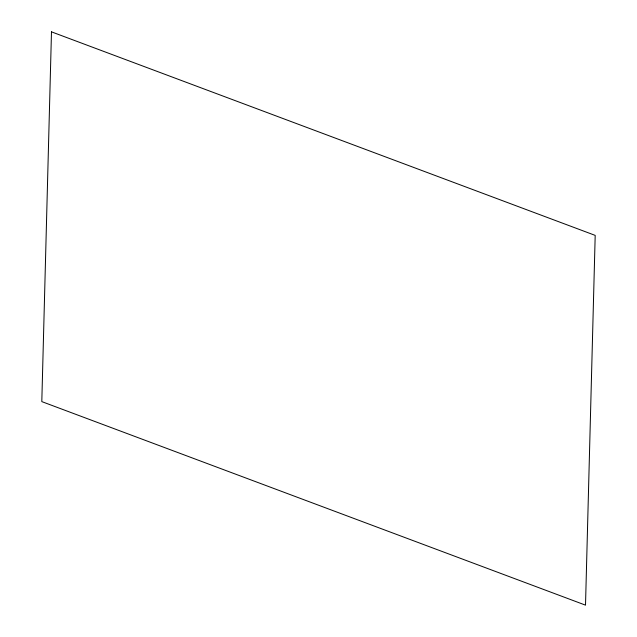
<?xml version="1.0" encoding="UTF-8"?>
<svg xmlns="http://www.w3.org/2000/svg" width="637" height="637" viewBox="0 0 637 637"><rect width="100%" height="100%" fill="white"/><g stroke="black" fill="none" stroke-linecap="round" stroke-linejoin="round"><path stroke-width="0.96" d="M51.486 31.85L41.803 401.613L585.514 605.15L595.197 235.387L51.486 31.85"/></g></svg>
